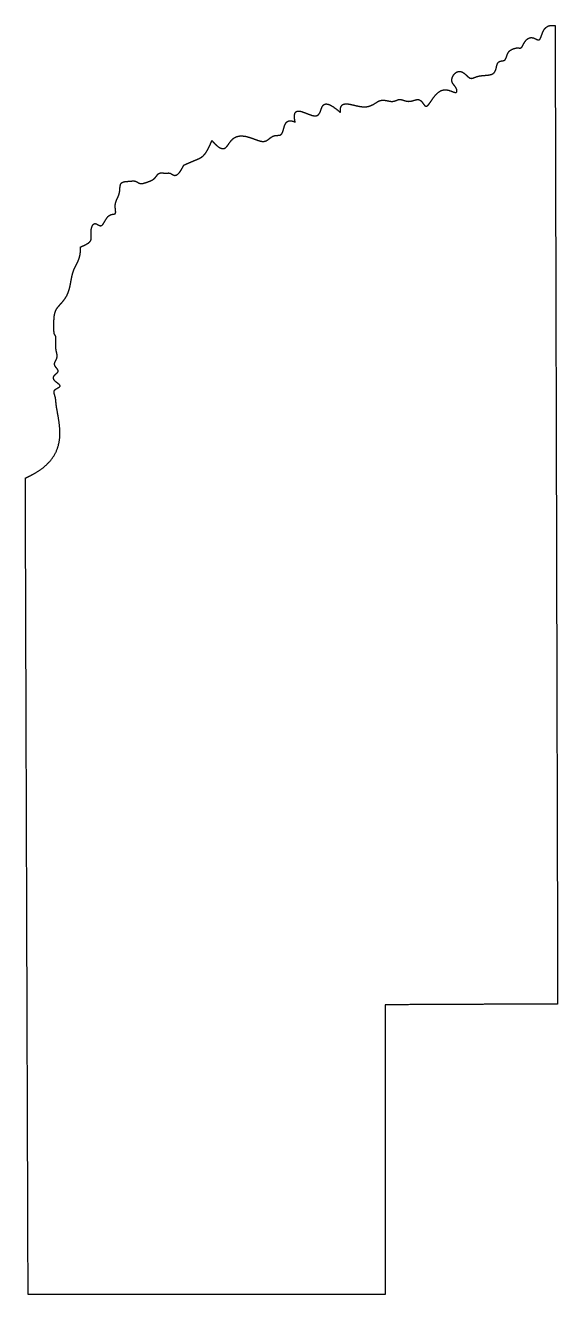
# Model space of a CAD drawing. Header units: millimetres. Extents: x -120 to 144, y -295 to 333.
import ezdxf

# ---------------------------------------------------------------- set-up
doc = ezdxf.new("R2010")
doc.units = ezdxf.units.MM
doc.layers.get('0').update_dxf_attribs({"linetype": 'CONTINUOUS'})

msp = doc.modelspace()

# ---------------------------------------------------------------- linework, layer by layer
for points in [[(36.64, 289.98), (36.61, 290.32), (36.56, 290.98), (36.58, 291.85), (36.76, 292.8), (37.26, 293.64), (38.03, 294.15), (39.04, 294.36), (40.26, 294.3), (41.66, 294.04), (43.19, 293.68), (44.79, 293.29), (46.39, 292.97), (47.95, 292.8), (49.42, 292.82), (50.76, 293.07), (51.98, 293.53), (53.08, 294.13), (54.09, 294.79), (55.05, 295.41), (56.01, 295.88), (56.99, 296.14), (58.01, 296.17), (59.06, 296.02), (60.12, 295.78), (61.15, 295.57), (62.13, 295.48), (63.03, 295.58), (63.84, 295.84), (64.6, 296.16), (65.34, 296.42), (66.09, 296.51), (66.89, 296.39), (67.76, 296.11), (68.7, 295.79), (69.71, 295.55), (70.77, 295.5), (71.86, 295.68), (72.93, 296.01), (73.97, 296.33), (74.94, 296.49), (75.8, 296.34), (76.56, 295.82), (77.23, 295.01), (77.82, 294.12), (78.38, 293.37), (78.95, 293.01), (79.58, 293.17), (80.3, 293.89), (81.13, 295.07), (82.1, 296.54), (83.21, 298.08), (84.45, 299.49), (85.81, 300.57), (87.25, 301.19), (88.71, 301.34), (90.14, 301.1), (91.46, 300.64), (92.6, 300.17), (93.49, 299.88), (94.09, 299.92), (94.39, 300.32), (94.39, 300.99), (94.14, 301.79), (93.71, 302.56), (93.19, 303.25), (92.65, 303.88), (92.19, 304.51), (91.88, 305.21), (91.76, 306.01), (91.87, 306.89), (92.2, 307.82), (92.72, 308.71), (93.39, 309.49), (94.19, 310.07), (95.07, 310.39), (95.99, 310.4), (96.92, 310.11), (97.81, 309.55), (98.66, 308.82), (99.44, 308.06), (100.16, 307.41), (100.82, 306.99), (101.47, 306.86), (102.15, 307), (102.93, 307.32), (103.86, 307.7), (104.98, 308.03), (106.27, 308.26), (107.69, 308.38), (109.13, 308.47), (110.5, 308.62), (111.7, 308.93), (112.64, 309.48), (113.29, 310.29), (113.69, 311.32), (113.94, 312.46), (114.16, 313.55), (114.47, 314.46), (114.96, 315.09), (115.66, 315.41), (116.48, 315.55), (117.3, 315.65), (117.99, 315.89), (118.47, 316.4), (118.8, 317.16), (119.06, 318.11), (119.41, 319.11), (119.94, 320.04), (120.7, 320.79), (121.62, 321.34), (122.59, 321.7), (123.45, 321.91), (124.1, 322.03), (124.54, 322.07), (124.88, 322.04), (125.26, 321.94), (125.7, 321.87), (126.15, 322.01), (126.57, 322.42), (126.97, 323.11), (127.4, 323.99), (127.92, 324.94), (128.56, 325.83), (129.32, 326.54), (130.18, 327), (131.1, 327.17), (132.03, 327.05), (132.91, 326.71), (133.7, 326.3), (134.39, 325.97), (134.97, 325.9), (135.43, 326.17), (135.81, 326.81), (136.16, 327.74), (136.52, 328.85), (136.96, 330), (137.52, 331.08), (138.23, 331.98), (139.12, 332.67), (140.2, 333.08), (141.22, 333.19), (142.08, 333.15), (142.69, 333.06), (143, 333)], [(143, 333), (143.05, 313.63), (143.15, 274.88), (143.3, 216.75), (143.5, 139.26), (143.75, 42.39), (143.95, -35.11), (144.1, -93.23), (144.2, -131.98), (144.25, -151.36)], [(14.14, 285.3), (14.03, 285.85), (13.86, 286.86), (13.74, 288.18), (13.86, 289.53), (14.48, 290.52), (15.53, 290.87), (16.97, 290.65), (18.68, 290.04), (20.51, 289.28), (22.28, 288.6), (23.85, 288.26), (25.1, 288.4), (25.99, 289.08), (26.59, 290.19), (27.03, 291.53), (27.49, 292.83), (28.11, 293.83), (29.02, 294.35), (30.29, 294.29), (31.96, 293.58), (33.63, 292.48), (35.06, 291.35), (36.1, 290.46), (36.64, 289.98)], [(-27.08, 276.12), (-26.74, 275.73), (-26.08, 274.99), (-25.15, 274.02), (-24.02, 273.04), (-22.79, 272.3), (-21.72, 272.03), (-20.81, 272.21), (-20.02, 272.78), (-19.31, 273.64), (-18.6, 274.69), (-17.84, 275.79), (-16.94, 276.81), (-15.88, 277.65), (-14.63, 278.21), (-13.19, 278.48), (-11.62, 278.45), (-9.97, 278.16), (-8.29, 277.69), (-6.65, 277.1), (-5.11, 276.5), (-3.7, 276), (-2.43, 275.69), (-1.3, 275.64), (-0.31, 275.9), (0.59, 276.42), (1.44, 277.11), (2.28, 277.81), (3.16, 278.36), (4.08, 278.66), (5.04, 278.72), (5.96, 278.7), (6.78, 278.81), (7.43, 279.23), (7.91, 280.04), (8.28, 281.17), (8.6, 282.47), (8.98, 283.77), (9.51, 284.87), (10.26, 285.64), (11.26, 286.01), (12.27, 285.95), (13.16, 285.71), (13.81, 285.45), (14.14, 285.3)], [(-41, 264), (-40.67, 264.15), (-40.03, 264.43), (-39.1, 264.83), (-37.94, 265.33), (-36.62, 265.89), (-35.45, 266.38), (-34.4, 266.82), (-33.48, 267.23), (-32.67, 267.64), (-31.94, 268.11), (-31.25, 268.7), (-30.59, 269.43), (-29.92, 270.36), (-29.25, 271.48), (-28.55, 272.81), (-27.97, 274.04), (-27.53, 275.04), (-27.23, 275.76), (-27.08, 276.12)], [(-92.21, 223.47), (-91.9, 223.59), (-91.31, 223.84), (-90.49, 224.19), (-89.54, 224.66), (-88.58, 225.21), (-87.86, 225.73), (-87.35, 226.25), (-87.04, 226.76), (-86.9, 227.31), (-86.88, 227.91), (-86.93, 228.61), (-87.01, 229.43), (-87.04, 230.39), (-86.99, 231.45), (-86.83, 232.55), (-86.55, 233.57), (-86.14, 234.4), (-85.62, 234.92), (-85.02, 235.08), (-84.35, 234.91), (-83.67, 234.53), (-82.99, 234.13), (-82.35, 233.9), (-81.75, 233.99), (-81.2, 234.47), (-80.66, 235.28), (-80.11, 236.29), (-79.51, 237.36), (-78.83, 238.31), (-78.07, 239.03), (-77.26, 239.46), (-76.45, 239.65), (-75.74, 239.71), (-75.19, 239.8), (-74.86, 240.05), (-74.75, 240.54), (-74.8, 241.26), (-74.92, 242.17), (-75.03, 243.17), (-75.02, 244.2), (-74.87, 245.2), (-74.58, 246.14), (-74.18, 247.04), (-73.75, 247.92), (-73.35, 248.81), (-73.03, 249.75), (-72.83, 250.73), (-72.73, 251.74), (-72.67, 252.73), (-72.59, 253.64), (-72.41, 254.42), (-72.06, 255.03), (-71.53, 255.45), (-70.83, 255.7), (-69.99, 255.84), (-69.1, 255.92), (-68.21, 255.98), (-67.38, 256.05), (-66.64, 256.13), (-65.98, 256.17), (-65.4, 256.13), (-64.85, 255.98), (-64.34, 255.72), (-63.83, 255.41), (-63.32, 255.12), (-62.81, 254.91), (-62.29, 254.81), (-61.75, 254.83), (-61.19, 254.94), (-60.6, 255.11), (-59.97, 255.31), (-59.32, 255.52), (-58.63, 255.76), (-57.93, 256.02), (-57.23, 256.31), (-56.56, 256.65), (-55.93, 257.06), (-55.38, 257.55), (-54.89, 258.11), (-54.46, 258.69), (-54.05, 259.25), (-53.61, 259.71), (-53.11, 260.01), (-52.5, 260.14), (-51.83, 260.14), (-51.11, 260.06), (-50.4, 260), (-49.74, 259.99), (-49.16, 260.04), (-48.63, 260.09), (-48.15, 260.07), (-47.67, 259.91), (-47.18, 259.63), (-46.67, 259.3), (-46.12, 259), (-45.54, 258.85), (-44.9, 258.92), (-44.22, 259.26), (-43.5, 259.92), (-42.72, 260.91), (-42.06, 261.97), (-41.54, 262.92), (-41.18, 263.63), (-41, 264)], [(-119.55, 109.07), (-118.87, 109.37), (-117.54, 109.99), (-115.65, 110.94), (-113.34, 112.27), (-110.8, 114.06), (-108.62, 115.96), (-106.79, 117.97), (-105.3, 120.08), (-104.14, 122.28), (-103.29, 124.56), (-102.74, 126.91), (-102.45, 129.29), (-102.39, 131.68), (-102.51, 134.05), (-102.77, 136.35), (-103.11, 138.54), (-103.47, 140.57), (-103.8, 142.41), (-104.08, 144.03), (-104.28, 145.42), (-104.4, 146.59), (-104.48, 147.58), (-104.58, 148.44), (-104.75, 149.25), (-105.02, 150.06), (-105.3, 150.89), (-105.42, 151.71), (-105.2, 152.47), (-104.54, 153.1), (-103.6, 153.62), (-102.71, 154.06), (-102.21, 154.5), (-102.33, 154.99), (-102.99, 155.57), (-103.97, 156.25), (-104.92, 157.03), (-105.55, 157.88), (-105.73, 158.73), (-105.45, 159.54), (-104.8, 160.26), (-104.02, 160.89), (-103.4, 161.46), (-103.16, 162.04), (-103.42, 162.68), (-104.02, 163.39), (-104.69, 164.18), (-105.11, 165.03), (-105.12, 165.9), (-104.77, 166.77), (-104.28, 167.62), (-103.87, 168.45), (-103.72, 169.29), (-103.82, 170.2), (-104.08, 171.24), (-104.34, 172.46), (-104.5, 173.85), (-104.52, 175.33), (-104.44, 176.75), (-104.37, 177.96), (-104.38, 178.85), (-104.54, 179.38), (-104.8, 179.7), (-105.08, 180.06), (-105.28, 180.66), (-105.38, 181.57), (-105.42, 182.76), (-105.42, 184.15), (-105.41, 185.64), (-105.39, 187.13), (-105.31, 188.58), (-105.14, 189.94), (-104.83, 191.2), (-104.34, 192.34), (-103.66, 193.4), (-102.83, 194.41), (-101.9, 195.42), (-100.93, 196.49), (-100, 197.66), (-99.17, 198.98), (-98.47, 200.44), (-97.91, 202.04), (-97.47, 203.73), (-97.13, 205.45), (-96.82, 207.13), (-96.52, 208.73), (-96.17, 210.2), (-95.76, 211.52), (-95.29, 212.69), (-94.77, 213.75), (-94.23, 214.75), (-93.71, 215.74), (-93.24, 216.77), (-92.83, 217.87), (-92.52, 219.08), (-92.3, 220.41), (-92.22, 221.57), (-92.2, 222.5), (-92.2, 223.14), (-92.21, 223.47)], [(-118.19, -295.24), (-118.25, -279.06), (-118.35, -246.72), (-118.52, -198.2), (-118.74, -133.51), (-119.01, -52.65), (-119.23, 12.04), (-119.39, 60.56), (-119.5, 92.9), (-119.55, 109.07)], [(144.25, -151.36), (140.83, -151.37), (133.99, -151.4), (123.73, -151.45), (110.05, -151.51), (92.96, -151.58), (79.28, -151.65), (69.02, -151.69), (62.18, -151.72), (58.76, -151.74)], [(58.76, -151.74), (58.76, -157.48), (58.76, -168.96), (58.76, -186.18), (58.76, -209.14), (58.76, -237.84), (58.76, -260.8), (58.76, -278.02), (58.76, -289.5), (58.76, -295.24)], [(58.76, -295.24), (51.69, -295.24), (37.53, -295.24), (16.29, -295.24), (-12.02, -295.24), (-47.41, -295.24), (-75.72, -295.24), (-96.96, -295.24), (-111.11, -295.24), (-118.19, -295.24)]]:
    msp.add_open_spline(points, degree=5)

doc.saveas('drawing.dxf')
